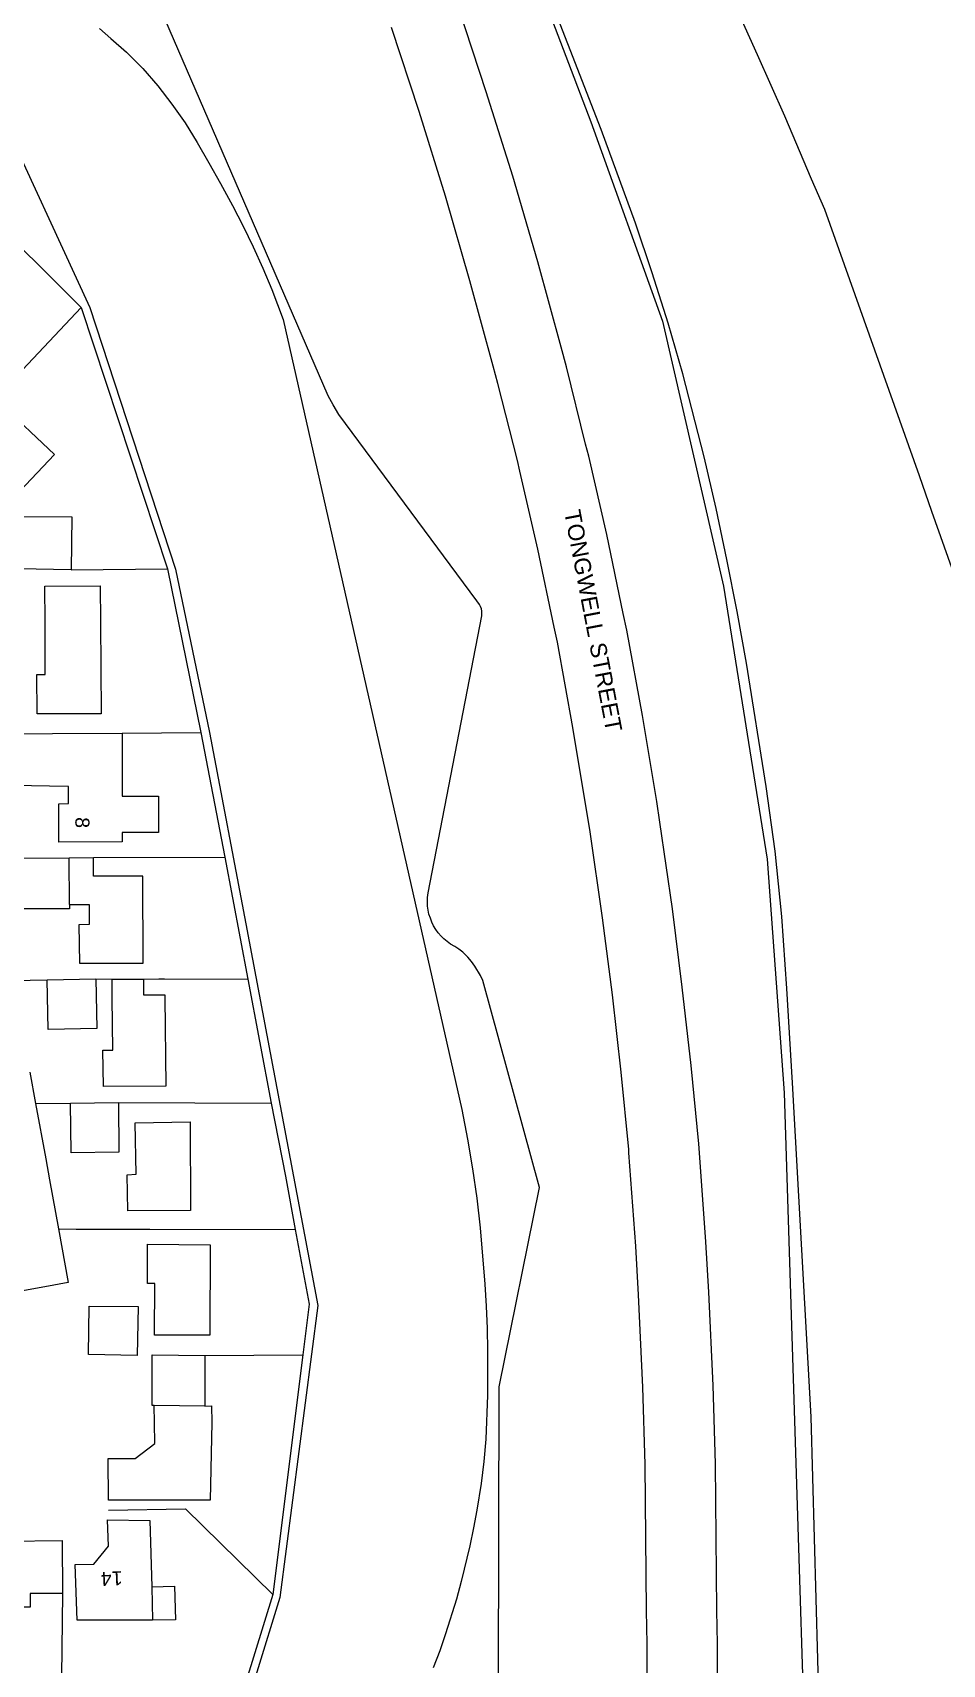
# Model space of a CAD drawing. Header units: millimetres. Extents: x 111502 to 977541, y 8702 to 1044108.
# Drawn here: x 974415.2 to 974512.2, y 476600.2 to 476774.2 of the extents above; entities that cross this region are included whole.
import ezdxf

# ---------------------------------------------------------------- set-up
doc = ezdxf.new("R2010")
doc.units = ezdxf.units.MM
doc.header["$LTSCALE"] = 0.25
doc.layers.add('X HVSS Site Background', color=8, linetype='Continuous')
doc.styles.add('OS Master Map$1$Standard', font='txt')

# ---------------------------------------------------------------- blocks, each defined once
blk = doc.blocks.new('OS MAP')
at = {"layer": 'X HVSS Site Background', "flags": 128}
for points in [[(488271.3, 241319.8), (488274.25, 241313.25), (488274.25, 241313.25), (488277.15, 241306.7), (488277.15, 241306.7), (488280, 241300), (488280, 241300), (488281.4, 241296.75), (488281.4, 241296.75), (488291.5, 241268.35), (488291.5, 241268.35), (488292.8, 241264.55), (488292.8, 241264.55), (488296.85, 241253.15)], [(488243, 241341.55), (488256.5, 241306.05), (488256.5, 241306.05), (488264.15, 241284.8), (488264.15, 241284.8), (488270.65, 241256.55), (488270.65, 241256.55), (488275.3, 241227.45), (488275.3, 241227.45), (488277.1, 241202.55), (488277.1, 241202.55), (488280.7, 241088.6)], [(488281.05, 241129.2), (488280, 241168), (488280, 241168), (488278, 241203.6), (488278, 241203.6), (488277.4, 241213.65), (488277.4, 241213.65), (488276.85, 241221.35), (488276.85, 241221.35), (488276.15, 241228.3), (488276.15, 241228.3), (488275.2, 241235.2), (488275.2, 241235.2), (488273.1, 241248.35), (488273.1, 241248.35), (488272.1, 241253.85), (488272.1, 241253.85), (488271, 241259.4), (488271, 241259.4), (488269.85, 241264.85), (488269.85, 241264.85), (488268.6, 241270.35), (488268.6, 241270.35), (488266.3, 241279.2), (488266.3, 241279.2), (488264.75, 241284.6), (488264.75, 241284.6), (488263.05, 241289.95), (488263.05, 241289.95), (488261.25, 241295.25), (488261.25, 241295.25), (488257.6, 241305.25), (488257.6, 241305.25), (488247.2, 241332.05)], [(488246.6, 241108.15), (488246.75, 241171.2), (488246.75, 241171.2), (488251.05, 241192.45), (488251.05, 241192.45), (488245, 241214.5), (488245, 241214.5), (488244.75, 241215.05), (488244.75, 241215.05), (488244.15, 241216.05), (488244.15, 241216.05), (488243.8, 241216.55), (488243.8, 241216.55), (488243.4, 241217), (488243.4, 241217), (488242.85, 241217.55), (488242.85, 241217.55), (488242.45, 241217.85), (488242.45, 241217.85), (488242, 241218.15), (488242, 241218.15), (488241.55, 241218.4), (488241.55, 241218.4), (488240.85, 241218.95), (488240.85, 241218.95), (488240.55, 241219.25), (488240.55, 241219.25), (488240.25, 241219.6), (488240.25, 241219.6), (488240, 241219.95), (488240, 241219.95), (488239.75, 241220.35), (488239.75, 241220.35), (488239.55, 241220.75), (488239.55, 241220.75), (488239.4, 241221.15), (488239.4, 241221.15), (488239.25, 241221.6), (488239.25, 241221.6), (488239.15, 241222), (488239.15, 241222), (488239.1, 241222.45), (488239.1, 241222.45), (488239.1, 241223.35), (488239.1, 241223.35), (488239.15, 241223.85), (488239.15, 241223.85), (488244.9, 241253.4), (488244.9, 241253.4), (488244.9, 241253.9), (488244.9, 241253.9), (488244.85, 241254.15), (488244.85, 241254.15), (488244.75, 241254.4), (488244.75, 241254.4), (488244.65, 241254.6), (488244.65, 241254.6), (488244.35, 241255), (488244.35, 241255), (488229.65, 241274.85), (488229.65, 241274.85), (488229.05, 241275.9), (488229.05, 241275.9), (488228.5, 241276.85), (488228.5, 241276.85), (488211.09, 241317.04)], [(488269.95, 241128.15), (488270, 241143.8), (488270, 241143.8), (488269.95, 241147.35), (488269.95, 241147.35), (488269.8, 241163), (488269.8, 241163), (488269.55, 241171.35), (488269.55, 241171.35), (488269.1, 241181.3), (488269.1, 241181.3), (488268.75, 241186.65), (488268.75, 241186.65), (488268.05, 241196.65), (488268.05, 241196.65), (488268, 241197.1), (488268, 241197.1), (488267.2, 241205.45), (488267.2, 241205.45), (488266.25, 241213.8), (488266.25, 241213.8), (488265.2, 241222.15), (488265.2, 241222.15), (488263.85, 241231.4), (488263.85, 241231.4), (488263.55, 241233.6), (488263.55, 241233.6), (488262, 241242.75), (488262, 241242.75), (488260.35, 241251.85), (488260.35, 241251.85), (488259.95, 241253.65), (488259.95, 241253.65), (488258.2, 241262.05), (488258.2, 241262.05), (488256.3, 241270.4), (488256.3, 241270.4), (488255.95, 241271.7), (488255.95, 241271.7), (488253.9, 241279.95), (488253.9, 241279.95), (488253.35, 241282.05), (488253.35, 241282.05), (488250.85, 241291.15), (488250.85, 241291.15), (488248.2, 241300.25), (488248.2, 241300.25), (488245.35, 241309.25), (488245.35, 241309.25), (488242.4, 241318.25)], [(488262.45, 241128.25), (488262.5, 241143.8), (488262.5, 241143.8), (488262.45, 241147.35), (488262.45, 241147.35), (488262.3, 241162.9), (488262.3, 241162.9), (488262.05, 241171.15), (488262.05, 241171.15), (488261.6, 241181), (488261.6, 241181), (488261.3, 241186.2), (488261.3, 241186.2), (488260.55, 241196.15), (488260.55, 241196.15), (488260.55, 241196.5), (488260.55, 241196.5), (488259.75, 241204.75), (488259.75, 241204.75), (488258.8, 241213), (488258.8, 241213), (488257.75, 241221.2), (488257.75, 241221.2), (488256.45, 241230.35), (488256.45, 241230.35), (488254.6, 241241.5), (488254.6, 241241.5), (488252.95, 241250.6), (488252.95, 241250.6), (488252.6, 241252.2), (488252.6, 241252.2), (488250.85, 241260.5), (488250.85, 241260.5), (488248.95, 241268.8), (488248.95, 241268.8), (488248.7, 241269.95), (488248.7, 241269.95), (488246.6, 241278.15), (488246.6, 241278.15), (488246.1, 241280), (488246.1, 241280), (488243.6, 241289.1), (488243.6, 241289.1), (488241, 241298.15), (488241, 241298.15), (488238.2, 241307.15), (488238.2, 241307.15), (488235.25, 241316.1)], [(488204.15, 241316), (488205.35, 241314.95), (488205.35, 241314.95), (488207, 241313.5), (488207, 241313.5), (488208.75, 241311.75), (488208.75, 241311.75), (488210.35, 241309.9), (488210.35, 241309.9), (488211.85, 241307.95), (488211.85, 241307.95), (488213.25, 241305.95), (488213.25, 241305.95), (488214.55, 241303.85), (488214.55, 241303.85), (488215.8, 241301.7), (488215.8, 241301.7), (488217.05, 241299.5), (488217.05, 241299.5), (488218.3, 241297.15), (488218.3, 241297.15), (488219.45, 241294.95), (488219.45, 241294.95), (488220.5, 241292.75), (488220.5, 241292.75), (488221.55, 241290.45), (488221.55, 241290.45), (488222.5, 241288.2), (488222.5, 241288.2), (488223.7, 241285), (488223.7, 241285), (488242.75, 241200.75), (488242.75, 241200.75), (488243.35, 241197.6), (488243.35, 241197.6), (488243.9, 241194.45), (488243.9, 241194.45), (488244.35, 241191.3), (488244.35, 241191.3), (488244.7, 241188.15), (488244.7, 241188.15), (488245.2, 241182.15), (488245.2, 241182.15), (488245.35, 241179.8), (488245.35, 241179.8), (488245.45, 241177.4), (488245.45, 241177.4), (488245.5, 241175.05), (488245.5, 241175.05), (488245.5, 241170.3), (488245.5, 241170.3), (488245.3, 241165.6), (488245.3, 241165.6), (488245.1, 241163.25), (488245.1, 241163.25), (488244.8, 241160.9), (488244.8, 241160.9), (488244.35, 241158.05), (488244.35, 241158.05), (488244, 241156.15), (488244, 241156.15), (488243.6, 241154.25), (488243.6, 241154.25), (488242.7, 241150.45), (488242.7, 241150.45), (488242.2, 241148.55), (488242.2, 241148.55), (488241, 241144.85), (488241, 241144.85), (488240.4, 241143.05), (488240.4, 241143.05), (488239.7, 241141.25)], [(488182.05, 241319.1), (488189.1, 241313.7), (488189.1, 241313.7), (488193.1, 241307.95), (488193.1, 241307.95), (488203.1, 241286.25), (488203.1, 241286.25), (488212.25, 241258.35), (488212.25, 241258.35), (488215.85, 241240.95), (488215.85, 241240.95), (488219.75, 241220.55), (488219.75, 241220.55), (488227.4, 241179.85), (488227.4, 241179.85), (488223.35, 241148.75), (488223.35, 241148.75), (488218.45, 241132.8), (488218.45, 241132.8), (488195.55, 241105.32), (488195.55, 241105.32), (488195.8, 241104.15)], [(488191.5, 241296.9), (488202.2, 241286.25)], [(488187.95, 241271.15), (488202.2, 241286.25)], [(488202.2, 241286.25), (488211.4, 241258.4)], [(488189.48, 241271.71), (488193.55, 241276.05), (488193.55, 241276.05), (488199.35, 241270.6), (488199.35, 241270.6), (488195.65, 241266.67)], [(488195.6, 241264), (488201.2, 241263.95), (488201.2, 241263.95), (488201.1, 241258.3)], [(488201.1, 241258.3), (488195.5, 241258.4)], [(488201.1, 241258.3), (488211.4, 241258.4)], [(488211.4, 241258.4), (488214.95, 241240.95)], [(488204.25, 241252.75), (488204.3, 241242.95), (488204.3, 241242.95), (488197.5, 241242.95), (488197.5, 241242.95), (488197.45, 241247.15), (488197.45, 241247.15), (488198.35, 241247.15), (488198.35, 241247.15), (488198.35, 241252.7), (488198.35, 241252.7), (488198.32, 241256.54), (488198.32, 241256.54), (488204.22, 241256.59), (488204.22, 241256.59), (488204.25, 241252.75)], [(488206.55, 241240.87), (488206.55, 241238.6), (488206.55, 241238.6), (488206.55, 241234.18), (488206.55, 241234.18), (488210.43, 241234.18), (488210.43, 241234.18), (488210.43, 241230.29), (488210.43, 241230.29), (488206.55, 241230.29), (488206.55, 241230.29), (488206.55, 241229.3), (488206.55, 241229.3), (488199.8, 241229.25), (488199.8, 241229.25), (488199.8, 241233.35), (488199.8, 241233.35), (488200.85, 241233.4), (488200.85, 241233.4), (488200.83, 241235.21), (488200.83, 241235.21), (488198.8, 241235.25), (488198.8, 241235.25), (488193.05, 241235.35)], [(488193.15, 241240.8), (488199.14, 241240.83), (488199.14, 241240.83), (488206.55, 241240.87)], [(488206.55, 241240.87), (488214.95, 241240.95)], [(488214.95, 241240.95), (488217.5, 241227.65)], [(488195.25, 241227.55), (488200.9, 241227.6)], [(488200.95, 241222.61), (488200.95, 241222.15), (488200.95, 241222.15), (488195.3, 241222.15), (488195.3, 241222.15), (488195.25, 241227.55)], [(488200.9, 241227.6), (488203.49, 241227.61)], [(488200.95, 241222.61), (488200.9, 241227.6)], [(488200.95, 241222.61), (488203.03, 241222.63), (488203.03, 241222.63), (488203.05, 241220.5), (488203.05, 241220.5), (488201.95, 241220.45), (488201.95, 241220.45), (488202, 241216.35), (488202, 241216.35), (488208.8, 241216.35), (488208.8, 241216.35), (488208.75, 241225.65), (488208.75, 241225.65), (488203.51, 241225.65), (488203.51, 241225.65), (488203.49, 241227.61)], [(488203.49, 241227.61), (488217.5, 241227.65)], [(488217.5, 241227.65), (488219.95, 241214.65)], [(488194.93, 241214.53), (488198.55, 241214.6)], [(488198.55, 241214.6), (488203.75, 241214.7)], [(488203.75, 241214.7), (488203.85, 241209.4), (488203.85, 241209.4), (488198.65, 241209.3), (488198.65, 241209.3), (488198.55, 241214.6)], [(488203.75, 241214.7), (488205.48, 241214.64)], [(488208.81, 241214.66), (488208.82, 241212.98), (488208.82, 241212.98), (488211.1, 241213), (488211.1, 241213), (488211.1, 241212.7), (488211.1, 241212.7), (488211.2, 241203.25), (488211.2, 241203.25), (488204.55, 241203.2), (488204.55, 241203.2), (488204.5, 241207.1), (488204.5, 241207.1), (488205.55, 241207.1), (488205.55, 241207.1), (488205.5, 241212.65), (488205.5, 241212.65), (488205.48, 241214.64)], [(488205.48, 241214.64), (488208.81, 241214.66)], [(488208.81, 241214.66), (488210.45, 241214.68), (488210.45, 241214.68), (488211.08, 241214.68), (488211.08, 241214.68), (488219.95, 241214.65)], [(488219.95, 241214.65), (488222.45, 241201.45)], [(488196.71, 241204.75), (488197.32, 241201.41)], [(488197.32, 241201.41), (488201.05, 241201.45)], [(488197.32, 241201.41), (488198.4, 241195.49), (488198.4, 241195.49), (488198.8, 241193.28)], [(488206.15, 241201.5), (488206.2, 241196.2), (488206.2, 241196.2), (488201.1, 241196.15), (488201.1, 241196.15), (488201.05, 241201.45)], [(488201.05, 241201.45), (488206.15, 241201.5)], [(488206.15, 241201.5), (488222.45, 241201.45)], [(488222.45, 241201.45), (488223.95, 241193.65), (488223.95, 241193.65), (488225, 241187.95)], [(488213.85, 241190), (488207.15, 241189.95), (488207.15, 241189.95), (488207.1, 241193.8), (488207.1, 241193.8), (488208.05, 241193.85), (488208.05, 241193.85), (488207.95, 241199.35), (488207.95, 241199.35), (488213.8, 241199.45), (488213.8, 241199.45), (488213.85, 241190)], [(488198.8, 241193.28), (488199.76, 241188.03)], [(488199.76, 241188.03), (488200.8, 241182.3), (488200.8, 241182.3), (488198.3, 241181.85), (488198.3, 241181.85), (488195.75, 241181.4)], [(488199.76, 241188.03), (488201.65, 241188.02)], [(488201.65, 241188.02), (488209.5, 241188), (488209.5, 241188), (488225, 241187.95)], [(488225, 241187.95), (488226.5, 241180), (488226.5, 241180), (488225.8, 241174.6)], [(488215.9, 241176.7), (488210, 241176.7), (488210, 241176.7), (488210.05, 241182.2), (488210.05, 241182.2), (488209.25, 241182.2), (488209.25, 241182.2), (488209.25, 241186.4), (488209.25, 241186.4), (488215.95, 241186.35), (488215.95, 241186.35), (488215.9, 241176.7)], [(488208.15, 241174.55), (488202.95, 241174.65), (488202.95, 241174.65), (488203.05, 241179.8), (488203.05, 241179.8), (488208.25, 241179.75), (488208.25, 241179.75), (488208.15, 241174.55)], [(488209.98, 241169.2), (488209.75, 241169.2), (488209.75, 241169.2), (488209.75, 241174.6), (488209.75, 241174.6), (488215.35, 241174.55)], [(488215.35, 241174.55), (488225.8, 241174.6)], [(488215.35, 241174.55), (488215.35, 241169.15)], [(488225.8, 241174.6), (488222.6, 241149.05)], [(488215.35, 241169.15), (488216.09, 241169.16), (488216.09, 241169.16), (488216.1, 241167.4), (488216.1, 241167.4), (488215.95, 241159.1), (488215.95, 241159.1), (488205.1, 241159.1), (488205.1, 241159.1), (488205.05, 241163.55), (488205.05, 241163.55), (488207.95, 241163.55), (488207.95, 241163.55), (488210.05, 241165.15), (488210.05, 241165.15), (488210, 241167.35), (488210, 241167.35), (488209.98, 241169.2)], [(488215.35, 241169.15), (488209.98, 241169.2)], [(488205.1, 241158.05), (488213.3, 241158.2), (488213.3, 241158.2), (488222.6, 241149.05)], [(488209.8, 241146.3), (488201.75, 241146.3), (488201.75, 241146.3), (488201.55, 241152.25), (488201.55, 241152.25), (488203.55, 241152.3), (488203.55, 241152.3), (488205.1, 241154.2), (488205.1, 241154.2), (488205, 241157), (488205, 241157), (488209.5, 241156.95), (488209.5, 241156.95), (488209.7, 241149.87)], [(488200.2, 241149.15), (488196.73, 241149.15), (488196.73, 241149.15), (488196.73, 241147.72), (488196.73, 241147.72), (488194.84, 241147.72), (488194.84, 241147.72), (488194.84, 241149.15), (488194.84, 241149.15), (488194.3, 241149.15), (488194.3, 241149.15), (488194.3, 241154.75), (488194.3, 241154.75), (488200.15, 241154.8), (488200.15, 241154.8), (488200.2, 241149.15)], [(488200.2, 241149.15), (488200.05, 241137.4)], [(488222.6, 241149.05), (488217.9, 241133.75), (488217.9, 241133.75), (488207.25, 241121.2)], [(488209.7, 241149.87), (488212.14, 241149.94), (488212.14, 241149.94), (488212.24, 241146.37), (488212.24, 241146.37), (488209.8, 241146.3)], [(488209.7, 241149.87), (488209.8, 241146.3)]]:
    blk.add_lwpolyline(points, dxfattribs=at)
at = {"layer": 'X HVSS Site Background', "attachment_point": 7, "style": 'OS Master Map$1$Standard'}
for s, insert, char_height, rotation in [('{\\farial|b0|i0|c0|p34;TONGWELL STREET}', (488253.62, 241264.51), 1.75, 280.8), ('{\\farial|b0|i0|c0|p34;8}', (488201.55, 241231.94), 1.5, 269.1), ('{\\farial|b0|i0|c0|p34;14}', (488206.57, 241151.55), 1.5, 182.5)]:
    blk.add_mtext(s, dxfattribs=dict(at, insert=insert, char_height=char_height, rotation=rotation))

msp = doc.modelspace()

# ---------------------------------------------------------------- block references
at = {"lineweight": 0}
msp.add_blockref('OS MAP', (486218.2, 235458.61), dxfattribs=at)

doc.saveas('drawing.dxf')
